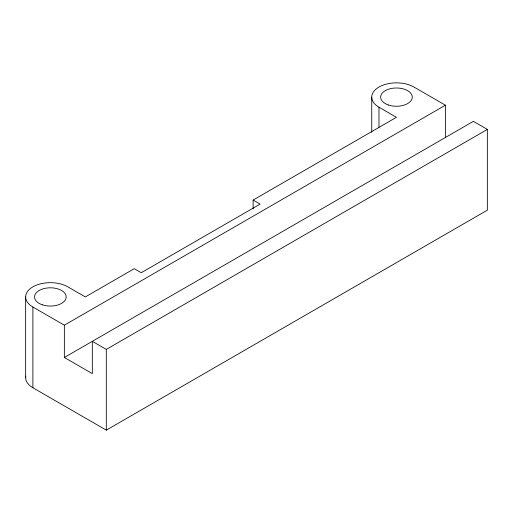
<?xml version="1.0" encoding="UTF-8"?>
<svg xmlns="http://www.w3.org/2000/svg" width="513" height="513" viewBox="0 0 513 513"><rect width="100%" height="100%" fill="white"/><g stroke="black" fill="none" stroke-linecap="round" stroke-linejoin="round"><path stroke-width="0.77" d="M253.127 208.849L253.127 200.057L396.459 117.31L378.979 107.217A24.72 14.274 0 0 1 378.979 87.03A24.72 14.274 0 0 1 413.94 87.03L445.399 105.197L445.399 137.49M253.127 200.057L260.123 204.097L141.261 272.717L134.271 268.684L85.325 296.937L67.851 286.844A24.72 14.274 0 0 0 32.89 286.844A24.72 14.274 0 0 0 32.89 307.031L64.356 325.191L445.399 105.197M64.356 325.191L64.356 357.484L473.364 121.344L487.35 129.417L487.35 210.15L106.3 430.144L32.89 387.764A24.72 14.274 0 0 1 25.785 376.183M64.356 357.484L92.321 373.631L92.321 341.337L106.3 349.411L487.35 129.417M378.979 107.217L378.979 127.198M371.739 97.124L371.739 132.296M106.3 349.411L106.3 430.144M32.89 307.031L32.89 387.764M25.65 296.937L25.65 377.671M388.546 105.037A15.82 9.131 0 0 0 412.279 97.124A15.82 9.131 0 0 0 388.546 89.217A15.82 9.131 0 0 0 388.546 105.037M42.457 304.85A15.82 9.131 0 0 0 66.19 296.937A15.82 9.131 0 0 0 42.457 289.024A15.82 9.131 0 0 0 42.457 304.85"/></g></svg>
